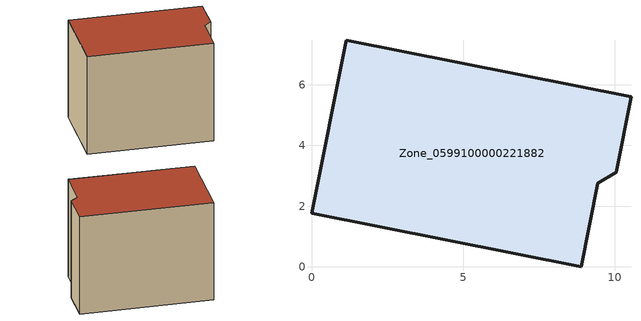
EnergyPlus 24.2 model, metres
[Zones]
Zone_0599100000221882
 floor ground (C_G): 0,1.77 1.14,7.47 10.54,5.6 10.06,3.12 9.45,2.75 8.9,0 z0
 wall outside (C_F): 1.14,7.47 0,1.77 8.9,0 9.45,2.75 10.06,3.12 10.54,5.6 1.14,7.47 z0:7.59
 roof outside (C_R): 10.54,5.6 1.14,7.47 0,1.77 8.9,0 9.45,2.75 10.06,3.12 z7.59
[BUILDING]
Pand.0599100000221882: North Axis=0; Terrain=City; Loads Convergence Tolerance Value=0.04; Temperature Convergence Tolerance Value=0.4; Solar Distribution=FullExterior; Maximum Number of Warmup Days=25; Minimum Number of Warmup Days=1
[Site:Location]
Rotterdam.The.Hague.AP_ZH_NLD Design_Conditions: Latitude=51.96; Longitude=4.45; Time Zone=1; Elevation=-4.5
[SITE:GROUNDTEMPERATURE:BUILDINGSURFACE]
18, 18, 18, 18, 18, 18, 18, 18, 18, 18, 18, 18
[MATERIAL] Thermal Absorptance=0.9; Solar Absorptance=0.7; Visible Absorptance=0.7
Name | Roughness | Thickness | Conductivity | Density | Specific Heat
G.TI.1946 | MediumSmooth | 0.15 | 1 | 540 | 1210
F.TI.1946 | Rough | 0.3 | 0.857143 | 1920 | 840
R.TI.1946 | MediumRough | 0.2 | 0.1 | 1500 | 1000
[CONSTRUCTION]
C_G: G.TI.1946
C_F: F.TI.1946
C_R: R.TI.1946
[ZONE]
Zone_0599100000221882: Type=1; Multiplier=1; Ceiling Height=Autocalculate; Volume=Autocalculate; Floor Area=autocalculate; Part of Total Floor Area=Yes
[ZONEINFILTRATION:DESIGNFLOWRATE]
Infil_Zone_0599100000221882: Zone or ZoneList or Space or SpaceList=Zone_0599100000221882; Schedule=AlwaysOn; Design Flow Rate Calculation Method=Flow/Area; Flow Rate per Floor Area=0.003; Constant Term Coefficient=1; Temperature Term Coefficient=0; Velocity Term Coefficient=0; Velocity Squared Term Coefficient=0
[HVACTEMPLATE:ZONE:IDEALLOADSAIRSYSTEM]
Zone_0599100000221882: Maximum Heating Supply Air Temperature=50; Minimum Cooling Supply Air Temperature=13; Maximum Heating Supply Air Humidity Ratio=0.0156; Minimum Cooling Supply Air Humidity Ratio=0.0077; Heating Limit=NoLimit; Cooling Limit=NoLimit; Dehumidification Control Type=ConstantSensibleHeatRatio; Cooling Sensible Heat Ratio=0.7; Dehumidification Setpoint=60; Humidification Control Type=None; Humidification Setpoint=30; Outdoor Air Method=None; Outdoor Air Flow Rate per Person=0.00944; Outdoor Air Flow Rate per Zone Floor Area=0; Outdoor Air Flow Rate per Zone=0; Demand Controlled Ventilation Type=None; Outdoor Air Economizer Type=NoEconomizer; Heat Recovery Type=None; Sensible Heat Recovery Effectiveness=0.7; Latent Heat Recovery Effectiveness=0.65
[ZONECONTROL:THERMOSTAT]
ThermostatControl_Zone_0599100000221882: Zone or ZoneList=Zone_0599100000221882; Control Type Schedule=DualSetpointControlType; Control 1=Thermostat_Zone_0599100000221882; Temperature Difference Between Cutout And Setpoint=0
[THERMOSTATSETPOINT:DUALSETPOINT]
Thermostat_Zone_0599100000221882: Heating Setpoint Temperature Schedule=HeatingSetpoint_Zone_0599100000221882; Cooling Setpoint Temperature Schedule=CoolingSetpoint_Zone_0599100000221882
[SCHEDULE:COMPACT]
HeatingSetpoint_Zone_0599100000221882: Through: 12/31, For: AllDays, Until: 24:00, 21
CoolingSetpoint_Zone_0599100000221882: Through: 12/31, For: AllDays, Until: 24:00, 24
DualSetpointControlType: Through: 12/31, For: AllDays, Until: 24:00, 4
AlwaysOn: Through: 12/31, For: AllDays, Until: 24:00, 1
